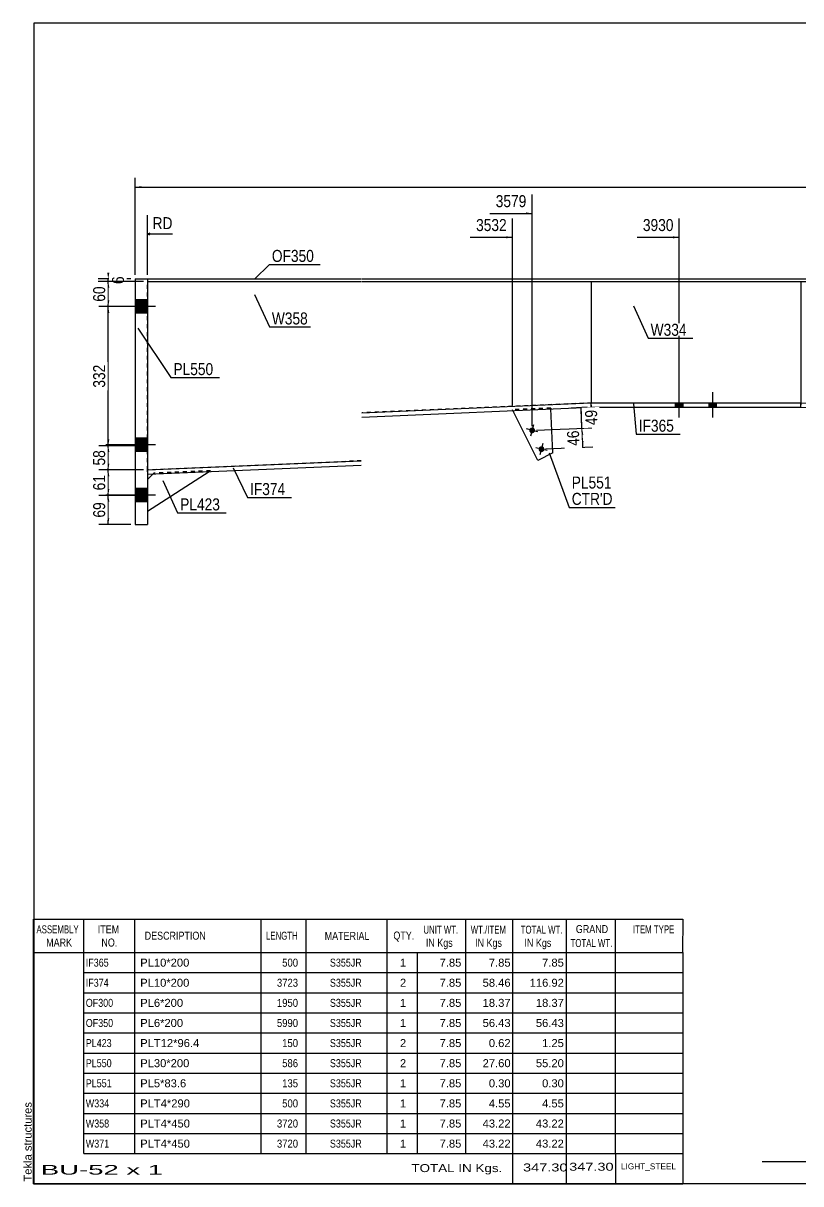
# Model space of a CAD drawing. Header units: millimetres. Extents: x -30 to 373, y -193 to 84.
# Drawn here: x -29.7 to 155.9, y -192.9 to 84.1 of the extents above; entities that cross this region are included whole.
import ezdxf

# ---------------------------------------------------------------- set-up
doc = ezdxf.new("R2010")
doc.units = ezdxf.units.MM
doc.linetypes.add('DXK_LINE_DOT1', pattern=[1.8814, 0.9407, -0.9407])
doc.styles.add('Arial', font='ARIAL.TTF', dxfattribs={"height": 0.2})
doc.styles.add('Arial Narrow', font='ARIALN.TTF', dxfattribs={"height": 0.2})

# ---------------------------------------------------------------- blocks, each defined once
blk = doc.blocks.new('Unknown-629104295-1211')
at = {"color": 5, "linetype": 'Continuous'}
for p, q in [((372.82, 84.15), (-27.18, 84.15)), ((-27.18, 84.15), (-27.18, -192.85)), ((372.82, -192.85), (372.82, 84.15)), ((-27.18, -192.85), (372.82, -192.85))]:
    blk.add_line(p, q, dxfattribs=at)
at = {"color": 174, "linetype": 'Continuous', "style": 'Arial'}
blk.add_text('Tekla structures', height=1.9102, rotation=90, dxfattribs=at).set_placement((-27.68, -192.35))
blk = doc.blocks.new('Part-629104295-1279 - 1232')
at = {"color": 2, "linetype": 'Continuous'}
for p, q in [((105.9, 22.5), (105.9, -6.5)), ((155.9, 22.5), (155.9, -6.5))]:
    blk.add_line(p, q, dxfattribs=at)
at = {"color": 7, "linetype": 'DXK_LINE_DOT1'}
for p, q in [((105.9, 22.5), (155.9, 22.5)), ((105.9, -6.5), (155.9, -6.5))]:
    blk.add_line(p, q, dxfattribs=at)
blk = doc.blocks.new('Bolt-629104295-1443 - 1232')
at = {"linetype": 'Continuous'}
for points in [[(127.8, -6.5), (126, -6.5), (126, -7.5), (127.8, -7.5)], [(127.8, -6.5), (126, -6.5), (126, -7.5), (127.8, -7.5)], [(135.8, -6.5), (134, -6.5), (134, -7.5), (135.8, -7.5)], [(135.8, -6.5), (134, -6.5), (134, -7.5), (135.8, -7.5)]]:
    blk.add_hatch(color=3, dxfattribs=at).paths.add_polyline_path(points)
at = {"color": 3, "linetype": 'Continuous'}
for p, q in [((126.9, -9.96), (126.9, -3.96)), ((126.9, -9.96), (126.9, -3.96)), ((134.9, -9.96), (134.9, -3.96)), ((134.9, -9.96), (134.9, -3.96)), ((126, -7.5), (126, -6.5)), ((126, -7.5), (126, -6.5)), ((127.8, -7.5), (127.8, -6.5)), ((127.8, -7.5), (127.8, -6.5)), ((134, -7.5), (134, -6.5)), ((134, -7.5), (134, -6.5)), ((135.8, -7.5), (135.8, -6.5)), ((135.8, -7.5), (135.8, -6.5))]:
    blk.add_line(p, q, dxfattribs=at)
blk = doc.blocks.new('Part-629104295-1442 - 1232')
at = {"color": 7, "linetype": 'DXK_LINE_DOT1'}
for p, q in [((0, -22.5), (0, 22.5)), ((0, 22.5), (50.99, 22.5)), ((51.09, 22.5), (105.9, 22.5)), ((105.9, -6.5), (51.09, -8.86)), ((50.99, -20.31), (0, -22.5))]:
    blk.add_line(p, q, dxfattribs=at)
at = {"color": 2, "linetype": 'Continuous'}
blk.add_line((105.9, 22.5), (105.9, -6.5), dxfattribs=at)
blk = doc.blocks.new('Part-629104295-1257 - 1232')
at = {"color": 2, "linetype": 'Continuous'}
for p, q in [((0, 23.1), (0, 22.5)), ((0, 23.1), (50.99, 23.1)), ((0, 22.5), (50.99, 22.5)), ((51.09, 23.1), (191.9, 23.1)), ((51.09, 22.5), (191.9, 22.5)), ((192, 23.1), (228, 23.1)), ((192, 22.5), (228, 22.5)), ((228, 23.1), (228, 22.5))]:
    blk.add_line(p, q, dxfattribs=at)
blk = doc.blocks.new('Part-629104295-1451 - 1232')
at = {"color": 7, "linetype": 'DXK_LINE_DOT1'}
for p, q in [((96.22, -7.72), (87.09, -8.11)), ((87.18, -8.31), (87.09, -8.11)), ((96.22, -7.72), (96.23, -7.92))]:
    blk.add_line(p, q, dxfattribs=at)
at = {"color": 2, "linetype": 'Continuous'}
for p, q in [((93.1, -20.21), (87.18, -8.31)), ((96.68, -18.43), (96.23, -7.92)), ((96.68, -18.43), (93.1, -20.21))]:
    blk.add_line(p, q, dxfattribs=at)
blk = doc.blocks.new('Part-629104295-1345 - 1232')
at = {"color": 2, "linetype": 'Continuous'}
for p, q in [((51.09, -8.86), (105.9, -6.5)), ((51.09, -9.86), (105.94, -7.5)), ((105.94, -7.5), (105.9, -6.5)), ((0, -22.5), (50.99, -20.31)), ((0.04, -23.5), (50.99, -21.31)), ((0.04, -23.5), (0, -22.5))]:
    blk.add_line(p, q, dxfattribs=at)
blk = doc.blocks.new('Part-629104295-1367 - 1232')
at = {"color": 2, "linetype": 'Continuous'}
for p, q in [((105.9, -7.5), (105.9, -6.5)), ((105.9, -6.5), (155.9, -6.5)), ((105.9, -7.5), (155.9, -7.5)), ((155.9, -7.5), (155.9, -6.5))]:
    blk.add_line(p, q, dxfattribs=at)
blk = doc.blocks.new('Part-629104295-1372 - 1232')
at = {"color": 2, "linetype": 'Continuous'}
for p, q in [((155.9, -6.5), (155.85, -7.5)), ((155.85, -7.5), (191.9, -9.05)), ((155.9, -6.5), (191.9, -8.05)), ((192, -12.56), (264, -15.66)), ((192, -13.57), (264, -16.66)), ((264.1, -18.88), (348.19, -22.5)), ((264.1, -19.88), (348.15, -23.5)), ((348.19, -22.5), (348.15, -23.5))]:
    blk.add_line(p, q, dxfattribs=at)
blk = doc.blocks.new('Part-629104295-1421 - 1232')
at = {"color": 2, "linetype": 'Continuous'}
for p, q in [((-3, 23.1), (0, 23.1)), ((-3, 23.1), (-3, -35.5)), ((0, 23.1), (0, -35.5)), ((-3, -35.5), (0, -35.5))]:
    blk.add_line(p, q, dxfattribs=at)
blk = doc.blocks.new('Part-629104295-1426 - 1232')
at = {"color": 2, "linetype": 'Continuous'}
for p, q in [((0, -32.3), (14.65, -22.87)), ((0, -24.8), (1.3, -23.45))]:
    blk.add_line(p, q, dxfattribs=at)
at = {"color": 7, "linetype": 'DXK_LINE_DOT1'}
for p, q in [((0, -24.8), (0, -32.3)), ((1.3, -23.45), (1.5, -23.24)), ((14.99, -22.66), (1.5, -23.24)), ((14.65, -22.87), (14.99, -22.66))]:
    blk.add_line(p, q, dxfattribs=at)
blk = doc.blocks.new('Bolt-629104295-1445 - 1232')
at = {"linetype": 'Continuous'}
for points in [[(-3, 18.1), (-3, 14.9), (0, 14.9), (0, 18.1)], [(-3, 18.1), (-3, 14.9), (0, 14.9), (0, 18.1)], [(-3, -14.9), (-3, -18.1), (0, -18.1), (0, -14.9)], [(-3, -14.9), (-3, -18.1), (0, -18.1), (0, -14.9)], [(-3, -26.9), (-3, -30.1), (0, -30.1), (0, -26.9)], [(-3, -26.9), (-3, -30.1), (0, -30.1), (0, -26.9)]]:
    blk.add_hatch(color=3, dxfattribs=at).paths.add_polyline_path(points)
at = {"color": 3, "linetype": 'Continuous'}
for p, q in [((0, 18.1), (-3, 18.1)), ((0, 18.1), (-3, 18.1)), ((1.9, 16.5), (-10, 16.5)), ((1.9, 16.5), (-10, 16.5)), ((0, 14.9), (-3, 14.9)), ((0, 14.9), (-3, 14.9)), ((1.9, -16.5), (-10, -16.5)), ((1.9, -16.5), (-10, -16.5)), ((0, -14.9), (-3, -14.9)), ((0, -14.9), (-3, -14.9)), ((0, -18.1), (-3, -18.1)), ((0, -18.1), (-3, -18.1)), ((0, -26.9), (-3, -26.9)), ((0, -26.9), (-3, -26.9)), ((1.9, -28.5), (-10, -28.5)), ((1.9, -28.5), (-10, -28.5)), ((0, -30.1), (-3, -30.1)), ((0, -30.1), (-3, -30.1))]:
    blk.add_line(p, q, dxfattribs=at)
blk = doc.blocks.new('Bolt-629104295-1452 - 1232')
at = {"linetype": 'Continuous'}
blk.add_hatch(color=3, dxfattribs=at).paths.add_polyline_path([(94.68, -17.7, -1), (93.32, -17.35, -1)])
at = {"color": 3, "linetype": 'Continuous'}
for p, q in [((94.35, -16.17), (93.65, -18.88)), ((95.36, -17.88), (92.65, -17.17))]:
    blk.add_line(p, q, dxfattribs=at)
blk = doc.blocks.new('Bolt-629104295-1453 - 1232')
at = {"linetype": 'Continuous'}
blk.add_hatch(color=3, dxfattribs=at).paths.add_polyline_path([(92.45, -13.23, -1), (91.1, -12.87, -1)])
at = {"color": 3, "linetype": 'Continuous'}
for p, q in [((93.13, -13.4), (90.42, -12.7)), ((92.13, -11.69), (91.42, -14.4))]:
    blk.add_line(p, q, dxfattribs=at)
blk = doc.blocks.new('StraightDimension-629104295-1489 - 1232')
at = {"linetype": 'Continuous'}
for points in [[(-1.5, 44.77), (-3, 45.02), (-1.5, 45.27)], [(346.69, 45.27), (348.19, 45.02), (346.69, 44.77)]]:
    blk.add_hatch(color=7, dxfattribs=at).paths.add_polyline_path(points)
at = {"color": 7, "linetype": 'Continuous'}
for p, q in [((-3, 24.1), (-3, 47.27)), ((348.19, 24.1), (348.19, 47.27)), ((-3, 45.02), (348.19, 45.02))]:
    blk.add_line(p, q, dxfattribs=at)
at = {"color": 0}
blk.add_wipeout([(176.85, 45.17), (176.85, 49.37), (168.34, 49.37), (168.34, 45.17)], dxfattribs=at)
at = {"color": 3, "style": 'Arial Narrow'}
blk.add_text('7970', height=2.863, dxfattribs=at).set_placement((168.94, 45.77))
blk = doc.blocks.new('StraightDimension-629104295-4387 - 1232')
at = {"linetype": 'Continuous'}
for points in [[(103.48, -14.05), (103.67, -12.54), (103.98, -14.03)], [(104.05, -15.59), (103.86, -17.1), (103.55, -15.62)]]:
    blk.add_hatch(color=7, dxfattribs=at).paths.add_polyline_path(points)
at = {"color": 7, "linetype": 'Continuous'}
for p, q in [((92.78, -13.01), (106.06, -12.44)), ((103.86, -17.1), (103.67, -12.54)), ((95, -17.48), (106.26, -17))]:
    blk.add_line(p, q, dxfattribs=at)
at = {"color": 0}
blk.add_wipeout([(103.51, -12.4), (99.31, -12.58), (99.52, -17.43), (103.72, -17.25)], dxfattribs=at)
at = {"color": 3, "style": 'Arial Narrow'}
blk.add_text('46', height=2.863, rotation=92.4639, dxfattribs=at).set_placement((103.09, -16.68))
blk = doc.blocks.new('StraightDimension-629104295-4471 - 1232')
at = {"linetype": 'Continuous'}
blk.add_hatch(color=7, dxfattribs=at).paths.add_polyline_path([(90.28, 38.99), (91.78, 38.74), (90.28, 38.49)])
at = {"color": 7, "linetype": 'Continuous'}
for p, q in [((91.78, -12.05), (91.78, 43.24)), ((81.71, 38.74), (91.78, 38.74))]:
    blk.add_line(p, q, dxfattribs=at)
at = {"color": 0}
blk.add_wipeout([(91, 39.64), (91, 43.84), (82.49, 43.84), (82.49, 39.64)], dxfattribs=at)
at = {"color": 3, "style": 'Arial Narrow'}
blk.add_text('3579', height=2.863, dxfattribs=at).set_placement((83.09, 40.24))
blk = doc.blocks.new('StraightDimension-629104295-4386 - 1232')
at = {"linetype": 'Continuous'}
for points in [[(103.27, -9.12), (103.45, -7.61), (103.77, -9.09)], [(103.85, -11.03), (103.67, -12.54), (103.35, -11.05)]]:
    blk.add_hatch(color=7, dxfattribs=at).paths.add_polyline_path(points)
at = {"color": 7, "linetype": 'Continuous'}
for p, q in [((104.94, -7.54), (101.06, -7.71)), ((103.67, -12.54), (103.45, -7.61)), ((92.78, -13.01), (105.91, -12.44))]:
    blk.add_line(p, q, dxfattribs=at)
at = {"color": 0}
blk.add_wipeout([(107.8, -7.46), (103.61, -7.64), (103.82, -12.49), (108.01, -12.31)], dxfattribs=at)
at = {"color": 3, "style": 'Arial Narrow'}
blk.add_text('49', height=2.863, rotation=92.4639, dxfattribs=at).set_placement((107.39, -11.74))
blk = doc.blocks.new('StraightDimension-629104295-4472 - 1232')
at = {"linetype": 'Continuous'}
blk.add_hatch(color=7, dxfattribs=at).paths.add_polyline_path([(85.59, 33.29), (87.09, 33.04), (85.59, 32.79)])
at = {"color": 7, "linetype": 'Continuous'}
for p, q in [((87.09, -7.11), (87.09, 37.54)), ((77.02, 33.04), (87.09, 33.04))]:
    blk.add_line(p, q, dxfattribs=at)
at = {"color": 0, "linetype": 'Continuous'}
blk.add_wipeout([(6.53, 34.39), (6.53, 38.59), (0.59, 38.59), (0.59, 34.39)], dxfattribs=at)
at = {"color": 7, "linetype": 'Continuous'}
for p, q in [((0, 24.1), (0, 38.29)), ((0.5, 34.04), (0, 33.79)), ((0.5, 33.54), (0, 33.79)), ((5.93, 33.79), (0, 33.79))]:
    blk.add_line(p, q, dxfattribs=at)
at = {"color": 3, "linetype": 'Continuous', "style": 'Arial Narrow'}
blk.add_text('RD', height=2.863, dxfattribs=at).set_placement((1.19, 34.99))
at = {"color": 0}
blk.add_wipeout([(86.31, 33.94), (86.31, 38.14), (77.8, 38.14), (77.8, 33.94)], dxfattribs=at)
at = {"color": 3, "style": 'Arial Narrow'}
blk.add_text('3532', height=2.863, dxfattribs=at).set_placement((78.4, 34.54))
blk = doc.blocks.new('StraightDimension-629104295-1510 - 1232')
at = {"linetype": 'Continuous'}
for points in [[(-9.64, -24), (-9.39, -22.5), (-9.14, -24)], [(-9.14, -27.06), (-9.39, -28.56), (-9.64, -27.06)]]:
    blk.add_hatch(color=7, dxfattribs=at).paths.add_polyline_path(points)
at = {"color": 7, "linetype": 'Continuous'}
for p, q in [((-1, -22.5), (-11.64, -22.5)), ((-9.39, -28.56), (-9.39, -22.5)), ((-1, -28.56), (-11.64, -28.56))]:
    blk.add_line(p, q, dxfattribs=at)
at = {"color": 0}
blk.add_wipeout([(-9.54, -23.1), (-13.74, -23.1), (-13.74, -27.96), (-9.54, -27.96)], dxfattribs=at)
at = {"color": 3, "style": 'Arial Narrow'}
blk.add_text('61', height=2.863, rotation=90.0002, dxfattribs=at).set_placement((-10.14, -27.36))
blk = doc.blocks.new('StraightDimension-629104295-1517 - 1232')
at = {"linetype": 'Continuous'}
for points in [[(-9.64, -30.06), (-9.39, -28.56), (-9.14, -30.06)], [(-9.14, -34), (-9.39, -35.5), (-9.64, -34)]]:
    blk.add_hatch(color=7, dxfattribs=at).paths.add_polyline_path(points)
at = {"color": 7, "linetype": 'Continuous'}
for p, q in [((-1, -28.56), (-11.64, -28.56)), ((-9.39, -35.5), (-9.39, -28.56)), ((-4, -35.5), (-11.64, -35.5))]:
    blk.add_line(p, q, dxfattribs=at)
at = {"color": 0}
blk.add_wipeout([(-9.54, -29.6), (-13.74, -29.6), (-13.74, -34.46), (-9.54, -34.46)], dxfattribs=at)
at = {"color": 3, "style": 'Arial Narrow'}
blk.add_text('69', height=2.863, rotation=90.0002, dxfattribs=at).set_placement((-10.14, -33.86))
blk = doc.blocks.new('StraightDimension-629104295-1501 - 1232')
at = {"linetype": 'Continuous'}
for points in [[(-9.64, -18.21), (-9.39, -16.71), (-9.14, -18.21)], [(-9.14, -21), (-9.39, -22.5), (-9.64, -21)]]:
    blk.add_hatch(color=7, dxfattribs=at).paths.add_polyline_path(points)
at = {"color": 7, "linetype": 'Continuous'}
for p, q in [((-1, -16.71), (-11.64, -16.71)), ((-9.39, -22.5), (-9.39, -16.71)), ((-1, -22.5), (-11.64, -22.5))]:
    blk.add_line(p, q, dxfattribs=at)
at = {"color": 0}
blk.add_wipeout([(-9.54, -17.18), (-13.74, -17.18), (-13.74, -22.03), (-9.54, -22.03)], dxfattribs=at)
at = {"color": 3, "style": 'Arial Narrow'}
blk.add_text('58', height=2.863, rotation=90.0002, dxfattribs=at).set_placement((-10.14, -21.43))
blk = doc.blocks.new('StraightDimension-629104295-1525 - 1232')
at = {"linetype": 'Continuous'}
for points in [[(-9.64, 15), (-9.39, 16.5), (-9.14, 15)], [(-9.14, -15.21), (-9.39, -16.71), (-9.64, -15.21)]]:
    blk.add_hatch(color=7, dxfattribs=at).paths.add_polyline_path(points)
at = {"color": 7, "linetype": 'Continuous'}
for p, q in [((-1, 16.5), (-11.64, 16.5)), ((-9.39, -16.71), (-9.39, 16.5)), ((-1, -16.71), (-11.64, -16.71))]:
    blk.add_line(p, q, dxfattribs=at)
at = {"color": 0}
blk.add_wipeout([(-9.54, 3.24), (-13.74, 3.24), (-13.74, -3.45), (-9.54, -3.45)], dxfattribs=at)
at = {"color": 3, "style": 'Arial Narrow'}
blk.add_text('332', height=2.863, rotation=90.0002, dxfattribs=at).set_placement((-10.14, -2.85))
blk = doc.blocks.new('StraightDimension-629104295-1542 - 1232')
at = {"linetype": 'Continuous'}
for points in [[(-9.14, 24.6), (-9.39, 23.1), (-9.64, 24.6)], [(-9.64, 21), (-9.39, 22.5), (-9.14, 21)]]:
    blk.add_hatch(color=7, dxfattribs=at).paths.add_polyline_path(points)
at = {"color": 7, "linetype": 'Continuous'}
for p, q in [((-4, 23.1), (-11.79, 23.1)), ((-1, 22.5), (-11.79, 22.5)), ((-9.39, 22.5), (-9.39, 23.1))]:
    blk.add_line(p, q, dxfattribs=at)
at = {"color": 0}
blk.add_wipeout([(-5.04, 24.31), (-9.24, 24.31), (-9.24, 21.29), (-5.04, 21.29)], dxfattribs=at)
at = {"color": 3, "style": 'Arial Narrow'}
blk.add_text('6', height=2.86, rotation=90.0002, dxfattribs=at).set_placement((-5.64, 21.89))
blk = doc.blocks.new('StraightDimension-629104295-4470 - 1232')
at = {"linetype": 'Continuous'}
blk.add_hatch(color=7, dxfattribs=at).paths.add_polyline_path([(125.4, 33.29), (126.9, 33.04), (125.4, 32.79)])
at = {"color": 7, "linetype": 'Continuous'}
for p, q in [((126.9, -4.23), (126.9, 37.54)), ((116.83, 33.04), (126.9, 33.04))]:
    blk.add_line(p, q, dxfattribs=at)
at = {"color": 0}
blk.add_wipeout([(126.12, 33.94), (126.12, 38.14), (117.61, 38.14), (117.61, 33.94)], dxfattribs=at)
at = {"color": 3, "style": 'Arial Narrow'}
blk.add_text('3930', height=2.863, dxfattribs=at).set_placement((118.21, 34.54))
blk = doc.blocks.new('StraightDimension-629104295-1551 - 1232')
at = {"linetype": 'Continuous'}
for points in [[(-9.64, 21), (-9.39, 22.5), (-9.14, 21)], [(-9.14, 18), (-9.39, 16.5), (-9.64, 18)]]:
    blk.add_hatch(color=7, dxfattribs=at).paths.add_polyline_path(points)
at = {"color": 7, "linetype": 'Continuous'}
for p, q in [((-1, 22.5), (-11.64, 22.5)), ((-9.39, 16.5), (-9.39, 22.5)), ((-1, 16.5), (-11.64, 16.5))]:
    blk.add_line(p, q, dxfattribs=at)
at = {"color": 0}
blk.add_wipeout([(-9.54, 21.93), (-13.74, 21.93), (-13.74, 17.07), (-9.54, 17.07)], dxfattribs=at)
at = {"color": 3, "style": 'Arial Narrow'}
blk.add_text('60', height=2.863, rotation=90.0002, dxfattribs=at).set_placement((-10.14, 17.67))
blk = doc.blocks.new('CBS_BOM-629104295-4894')
at = {"color": 7, "linetype": 'Continuous'}
for p, q in [((-27.21, -137.68), (-27.21, -129.68)), ((-27.21, -129.68), (127.71, -129.68)), ((-15.21, -137.68), (-15.21, -129.68)), ((-3.02, -137.68), (-3.02, -129.68)), ((27.14, -137.68), (27.14, -129.68)), ((37.82, -137.68), (37.82, -129.68)), ((57.14, -137.68), (57.14, -129.68)), ((75.94, -137.68), (75.94, -129.68)), ((87.15, -137.68), (87.15, -129.68)), ((99.94, -137.68), (99.94, -129.68)), ((111.69, -137.68), (111.69, -129.68)), ((127.71, -129.69), (127.7, -137.67)), ((-27.21, -137.68), (127.71, -137.68)), ((-27.21, -142.48), (-27.21, -137.68)), ((-15.21, -142.48), (-15.21, -137.68)), ((-3.02, -142.48), (-3.02, -137.68)), ((27.14, -142.48), (27.14, -137.68)), ((37.82, -142.48), (37.82, -137.68)), ((57.14, -142.48), (57.14, -137.68)), ((64.4, -142.48), (64.4, -137.68)), ((75.94, -142.48), (75.94, -137.68)), ((87.15, -142.48), (87.15, -137.68)), ((99.94, -142.48), (99.94, -137.68)), ((111.7, -142.48), (111.7, -137.68)), ((127.71, -137.69), (127.71, -142.48)), ((-27.21, -147.28), (-27.21, -142.48)), ((-15.21, -142.48), (127.71, -142.48)), ((-15.21, -147.28), (-15.21, -142.48)), ((-3.02, -147.28), (-3.02, -142.48)), ((27.14, -147.28), (27.14, -142.48)), ((37.82, -147.28), (37.82, -142.48)), ((57.14, -147.28), (57.14, -142.48)), ((64.4, -147.28), (64.4, -142.48)), ((75.94, -147.28), (75.94, -142.48)), ((87.15, -147.28), (87.15, -142.48)), ((99.94, -147.28), (99.94, -142.48)), ((111.7, -147.28), (111.7, -142.48)), ((127.71, -142.49), (127.71, -147.28)), ((-27.21, -152.08), (-27.21, -147.28)), ((-15.21, -147.28), (127.71, -147.28)), ((-15.21, -152.08), (-15.21, -147.28)), ((-3.02, -152.08), (-3.02, -147.28)), ((27.14, -152.08), (27.14, -147.28)), ((37.82, -152.08), (37.82, -147.28)), ((57.14, -152.08), (57.14, -147.28)), ((64.4, -152.08), (64.4, -147.28)), ((75.94, -152.08), (75.94, -147.28)), ((87.15, -152.08), (87.15, -147.28)), ((99.94, -152.08), (99.94, -147.28)), ((111.7, -152.08), (111.7, -147.28)), ((127.71, -147.29), (127.71, -152.08)), ((-27.21, -156.88), (-27.21, -152.08)), ((-15.21, -152.08), (127.71, -152.08)), ((-15.21, -156.88), (-15.21, -152.08)), ((-3.02, -156.88), (-3.02, -152.08)), ((27.14, -156.88), (27.14, -152.08)), ((37.82, -156.88), (37.82, -152.08)), ((57.14, -156.88), (57.14, -152.08)), ((64.4, -156.88), (64.4, -152.08)), ((75.94, -156.88), (75.94, -152.08)), ((87.15, -156.88), (87.15, -152.08)), ((99.94, -156.88), (99.94, -152.08)), ((111.7, -156.88), (111.7, -152.08)), ((127.71, -152.09), (127.71, -156.88)), ((-27.21, -161.68), (-27.21, -156.88)), ((-15.21, -156.88), (127.71, -156.88)), ((-15.21, -161.68), (-15.21, -156.88)), ((-3.02, -161.68), (-3.02, -156.88)), ((27.14, -161.68), (27.14, -156.88)), ((37.82, -161.68), (37.82, -156.88)), ((57.14, -161.68), (57.14, -156.88)), ((64.4, -161.68), (64.4, -156.88)), ((75.94, -161.68), (75.94, -156.88)), ((87.15, -161.68), (87.15, -156.88)), ((99.94, -161.68), (99.94, -156.88)), ((111.7, -161.68), (111.7, -156.88)), ((127.71, -156.89), (127.71, -161.68)), ((-27.21, -166.48), (-27.21, -161.68)), ((-15.21, -161.68), (127.71, -161.68)), ((-15.21, -166.48), (-15.21, -161.68)), ((-3.02, -166.48), (-3.02, -161.68)), ((27.14, -166.48), (27.14, -161.68)), ((37.82, -166.48), (37.82, -161.68)), ((57.14, -166.48), (57.14, -161.68)), ((64.4, -166.48), (64.4, -161.68)), ((75.94, -166.48), (75.94, -161.68)), ((87.15, -166.48), (87.15, -161.68)), ((99.94, -166.48), (99.94, -161.68)), ((111.7, -166.48), (111.7, -161.68)), ((127.71, -161.69), (127.71, -166.48)), ((-27.21, -171.28), (-27.21, -166.48)), ((-15.21, -166.48), (127.71, -166.48)), ((-15.21, -171.28), (-15.21, -166.48)), ((-3.02, -171.28), (-3.02, -166.48)), ((27.14, -171.28), (27.14, -166.48)), ((37.82, -171.28), (37.82, -166.48)), ((57.14, -171.28), (57.14, -166.48)), ((64.4, -171.28), (64.4, -166.48)), ((75.94, -171.28), (75.94, -166.48)), ((87.15, -171.28), (87.15, -166.48)), ((99.94, -171.28), (99.94, -166.48)), ((111.7, -171.28), (111.7, -166.48)), ((127.71, -166.49), (127.71, -171.28)), ((-27.21, -176.08), (-27.21, -171.28)), ((-15.21, -171.28), (127.71, -171.28)), ((-15.21, -176.08), (-15.21, -171.28)), ((-3.02, -176.08), (-3.02, -171.28)), ((27.14, -176.08), (27.14, -171.28)), ((37.82, -176.08), (37.82, -171.28)), ((57.14, -176.08), (57.14, -171.28)), ((64.4, -176.08), (64.4, -171.28)), ((75.94, -176.08), (75.94, -171.28)), ((87.15, -176.08), (87.15, -171.28)), ((99.94, -176.08), (99.94, -171.28)), ((111.7, -176.08), (111.7, -171.28)), ((127.71, -171.29), (127.71, -176.08)), ((-27.21, -180.88), (-27.21, -176.08)), ((-15.21, -176.08), (127.71, -176.08)), ((-15.21, -180.88), (-15.21, -176.08)), ((-3.02, -180.88), (-3.02, -176.08)), ((27.14, -180.88), (27.14, -176.08)), ((37.82, -180.88), (37.82, -176.08)), ((57.14, -180.88), (57.14, -176.08)), ((64.4, -180.88), (64.4, -176.08)), ((75.94, -180.88), (75.94, -176.08)), ((87.15, -180.88), (87.15, -176.08)), ((99.94, -180.88), (99.94, -176.08)), ((111.7, -180.88), (111.7, -176.08)), ((127.71, -176.09), (127.71, -180.88)), ((-27.21, -185.68), (-27.21, -180.88)), ((-15.21, -180.88), (127.71, -180.88)), ((-15.21, -185.68), (-15.21, -180.88)), ((-3.02, -185.68), (-3.02, -180.88)), ((27.14, -185.68), (27.14, -180.88)), ((37.82, -185.68), (37.82, -180.88)), ((57.14, -185.68), (57.14, -180.88)), ((64.4, -185.68), (64.4, -180.88)), ((75.94, -185.68), (75.94, -180.88)), ((87.15, -185.68), (87.15, -180.88)), ((99.94, -185.68), (99.94, -180.88)), ((111.7, -185.68), (111.7, -180.88)), ((127.71, -180.89), (127.71, -185.68)), ((-27.21, -192.88), (-27.21, -185.7)), ((-15.21, -185.68), (127.71, -185.68)), ((87.15, -192.88), (87.15, -185.7)), ((99.94, -192.88), (99.94, -185.7)), ((111.74, -192.88), (111.74, -185.7)), ((127.71, -185.68), (127.71, -192.88)), ((-27.21, -192.88), (127.71, -192.88))]:
    blk.add_line(p, q, dxfattribs=at)
at = {"color": 3, "linetype": 'Continuous', "style": 'Arial'}
for s, height, width, p in [('ASSEMBLY', 1.91, 0.7, (-26.53, -133.11)), ('ITEM', 1.91, 0.8, (-11.89, -133.11)), ('DESCRIPTION', 1.9102, 0.8, (-0.7, -134.62)), ('LENGTH', 1.91, 0.7, (28.25, -134.62)), ('MATERIAL', 1.91, 0.8, (42.27, -134.66)), ('QTY.', 1.91, 0.8, (58.66, -134.58)), ('UNIT WT.', 1.91, 0.7, (65.83, -133.18)), ('WT./ITEM', 1.91, 0.7, (77.12, -133.18)), ('TOTAL WT.', 1.91, 0.7, (89.05, -133.18)), ('GRAND', 1.91, 0.8, (102.21, -133.03)), ('ITEM TYPE', 1.91, 0.7, (115.85, -133.1)), ('MARK', 1.91, 0.8, (-24.21, -136.25)), ('NO.', 1.91, 0.8, (-11.03, -136.25)), ('IN Kgs', 1.91, 0.8, (66.41, -136.32)), ('IN Kgs', 1.91, 0.8, (78.16, -136.32)), ('IN Kgs', 1.91, 0.8, (89.95, -136.32)), ('TOTAL WT.', 1.91, 0.7, (100.95, -136.37))]:
    blk.add_text(s, height=height, dxfattribs=dict(at, width=width)).set_placement(p)
at = {"color": 7, "linetype": 'Continuous', "style": 'Arial'}
for s, width, p in [('IF365', 0.8, (-14.76, -141.05)), ('500', 0.85, (32.12, -141.05)), ('S355JR', 0.8, (43.51, -141.05)), ('IF374', 0.8, (-14.76, -145.85)), ('3723', 0.85, (30.86, -145.85)), ('S355JR', 0.8, (43.51, -145.85)), ('OF300', 0.8, (-14.76, -150.65)), ('1950', 0.85, (30.86, -150.65)), ('S355JR', 0.8, (43.51, -150.65)), ('OF350', 0.8, (-14.76, -155.45)), ('5990', 0.85, (30.86, -155.45)), ('S355JR', 0.8, (43.51, -155.45)), ('PL423', 0.8, (-14.76, -160.25)), ('150', 0.85, (32.12, -160.25)), ('S355JR', 0.8, (43.51, -160.25)), ('PL550', 0.8, (-14.76, -165.05)), ('586', 0.85, (32.12, -165.05)), ('S355JR', 0.8, (43.51, -165.05)), ('PL551', 0.8, (-14.76, -169.85)), ('135', 0.85, (32.12, -169.85)), ('S355JR', 0.8, (43.51, -169.85)), ('W334', 0.8, (-14.76, -174.65)), ('500', 0.85, (32.12, -174.65)), ('S355JR', 0.8, (43.51, -174.65)), ('W358', 0.8, (-14.76, -179.45)), ('3720', 0.85, (30.86, -179.45)), ('S355JR', 0.8, (43.51, -179.45)), ('W371', 0.8, (-14.76, -184.25)), ('3720', 0.85, (30.86, -184.25)), ('S355JR', 0.8, (43.51, -184.25))]:
    blk.add_text(s, height=1.91, dxfattribs=dict(at, width=width)).set_placement(p)
for s, p in [('PL10*200', (-1.77, -141.05)), ('1', (60.23, -141.05)), ('7.85', (69.69, -141.05)), ('7.85', (81.44, -141.05)), ('7.85', (94.15, -141.05)), ('PL10*200', (-1.77, -145.85)), ('2', (60.23, -145.85)), ('7.85', (69.69, -145.85)), ('58.46', (79.96, -145.85)), ('116.92', (91.19, -145.85)), ('PL6*200', (-1.77, -150.65)), ('1', (60.23, -150.65)), ('7.85', (69.69, -150.65)), ('18.37', (79.96, -150.65)), ('18.37', (92.67, -150.65)), ('PL6*200', (-1.77, -155.45)), ('1', (60.23, -155.45)), ('7.85', (69.69, -155.45)), ('56.43', (79.96, -155.45)), ('56.43', (92.67, -155.45)), ('PLT12*96.4', (-1.77, -160.25)), ('2', (60.23, -160.25)), ('7.85', (69.69, -160.25)), ('0.62', (81.44, -160.25)), ('1.25', (94.15, -160.25)), ('PL30*200', (-1.77, -165.05)), ('2', (60.23, -165.05)), ('7.85', (69.69, -165.05)), ('27.60', (79.96, -165.05)), ('55.20', (92.67, -165.05)), ('PL5*83.6', (-1.77, -169.85)), ('1', (60.23, -169.85)), ('7.85', (69.69, -169.85)), ('0.30', (81.44, -169.85)), ('0.30', (94.15, -169.85)), ('PLT4*290', (-1.77, -174.65)), ('1', (60.23, -174.65)), ('7.85', (69.69, -174.65)), ('4.55', (81.44, -174.65)), ('4.55', (94.15, -174.65)), ('PLT4*450', (-1.77, -179.45)), ('1', (60.23, -179.45)), ('7.85', (69.69, -179.45)), ('43.22', (79.96, -179.45)), ('43.22', (92.67, -179.45)), ('PLT4*450', (-1.77, -184.25)), ('1', (60.23, -184.25)), ('7.85', (69.69, -184.25)), ('43.22', (79.96, -184.25)), ('43.22', (92.67, -184.25))]:
    blk.add_text(s, height=1.91, dxfattribs=at).set_placement(p)
at = {"color": 6, "linetype": 'Continuous', "style": 'Arial'}
for s, height, width, p in [('BU-52 x 1', 2.292, 2.05, (-25.49, -190.69)), ('TOTAL IN Kgs.', 1.9102, 1.2, (62.95, -190.09)), ('347.30', 1.91, 1.3, (89.61, -189.94)), ('347.30', 1.91, 1.3, (100.61, -189.77))]:
    blk.add_text(s, height=height, dxfattribs=dict(at, width=width)).set_placement(p)
blk.add_text('LIGHT_STEEL', height=1.4135, dxfattribs=at).set_placement((112.96, -189.43))
blk = doc.blocks.new('CBS_CALLOFF-629104295-4895')
at = {"color": 7, "linetype": 'Continuous'}
blk.add_line((146.7, -187.58), (262.93, -187.6), dxfattribs=at)
at = {"color": 3, "linetype": 'Continuous', "style": 'Arial Narrow'}
blk.add_text('QTY= 1 Nos.      MEZZ BEAM     MKD : BU-52', height=3.3405, dxfattribs=at).set_placement((165.73, -186.69))
blk = doc.blocks.new('Mark-629104295-1252 - 1232')
at = {"color": 0}
blk.add_wipeout([(39.7, 27.17), (39.7, 30.17), (29.65, 30.17), (29.65, 27.17)], dxfattribs=at)
blk.add_wipeout([(39.7, 27.17), (39.7, 30.17), (29.65, 30.17), (29.65, 27.17)], dxfattribs=at)
at = {"color": 7, "linetype": 'Continuous'}
for p, q in [((25.52, 23.03), (29.05, 26.57)), ((29.05, 26.57), (41.2, 26.57))]:
    blk.add_line(p, q, dxfattribs=at)
at = {"color": 3, "style": 'Arial Narrow'}
blk.add_text('OF350', height=2.863, dxfattribs=at).set_placement((29.65, 27.17))
blk = doc.blocks.new('Mark-629104295-1275 - 1232')
at = {"color": 0}
blk.add_wipeout([(128.65, 9.54), (128.65, 12.54), (120.06, 12.54), (120.06, 9.54)], dxfattribs=at)
blk.add_wipeout([(128.65, 9.54), (128.65, 12.54), (120.06, 12.54), (120.06, 9.54)], dxfattribs=at)
at = {"color": 7, "linetype": 'Continuous'}
for p, q in [((115.93, 16.67), (119.46, 8.94)), ((119.46, 8.94), (130.15, 8.94))]:
    blk.add_line(p, q, dxfattribs=at)
at = {"color": 3, "style": 'Arial Narrow'}
blk.add_text('W334', height=2.863, dxfattribs=at).set_placement((120.06, 9.54))
blk = doc.blocks.new('Mark-629104295-1447 - 1232')
at = {"color": 0}
blk.add_wipeout([(110.73, -26.92), (110.73, -23.92), (101.23, -23.92), (101.23, -26.92)], dxfattribs=at)
blk.add_wipeout([(110.73, -26.92), (110.73, -23.92), (101.23, -23.92), (101.23, -26.92)], dxfattribs=at)
blk.add_wipeout([(110.98, -30.82), (110.98, -27.82), (101.23, -27.82), (101.23, -30.82)], dxfattribs=at)
blk.add_wipeout([(110.98, -30.82), (110.98, -27.82), (101.23, -27.82), (101.23, -30.82)], dxfattribs=at)
at = {"color": 7, "linetype": 'Continuous'}
for p, q in [((95.86, -18.41), (100.63, -31.42)), ((100.63, -31.42), (111.58, -31.42))]:
    blk.add_line(p, q, dxfattribs=at)
at = {"color": 3, "style": 'Arial Narrow'}
blk.add_text('PL551', height=2.863, dxfattribs=at).set_placement((101.23, -26.92))
at = {"color": 1, "style": 'Arial Narrow'}
blk.add_text("CTR'D", height=2.863, dxfattribs=at).set_placement((101.23, -30.82))
blk = doc.blocks.new('Mark-629104295-1341 - 1232')
at = {"color": 0}
blk.add_wipeout([(32.84, -28.48), (32.84, -25.48), (24.44, -25.48), (24.44, -28.48)], dxfattribs=at)
blk.add_wipeout([(32.84, -28.48), (32.84, -25.48), (24.44, -25.48), (24.44, -28.48)], dxfattribs=at)
at = {"color": 7, "linetype": 'Continuous'}
for p, q in [((20.42, -21.97), (23.84, -29.08)), ((23.84, -29.08), (34.34, -29.08))]:
    blk.add_line(p, q, dxfattribs=at)
at = {"color": 3, "style": 'Arial Narrow'}
blk.add_text('IF374', height=2.863, dxfattribs=at).set_placement((24.44, -28.48))
blk = doc.blocks.new('Mark-629104295-1363 - 1232')
at = {"color": 0}
blk.add_wipeout([(125.62, -13.36), (125.62, -10.36), (117.21, -10.36), (117.21, -13.36)], dxfattribs=at)
blk.add_wipeout([(125.62, -13.36), (125.62, -10.36), (117.21, -10.36), (117.21, -13.36)], dxfattribs=at)
at = {"color": 7, "linetype": 'Continuous'}
for p, q in [((115.93, -6.68), (116.61, -13.96)), ((116.61, -13.96), (127.12, -13.96))]:
    blk.add_line(p, q, dxfattribs=at)
at = {"color": 3, "style": 'Arial Narrow'}
blk.add_text('IF365', height=2.863, dxfattribs=at).set_placement((117.21, -13.36))
blk = doc.blocks.new('Mark-629104295-1417 - 1232')
at = {"color": 0}
blk.add_wipeout([(15.67, 0.15), (15.67, 3.15), (6.16, 3.15), (6.16, 0.15)], dxfattribs=at)
blk.add_wipeout([(15.67, 0.15), (15.67, 3.15), (6.16, 3.15), (6.16, 0.15)], dxfattribs=at)
at = {"color": 7, "linetype": 'Continuous'}
for p, q in [((-2.37, 11.35), (5.56, -0.45)), ((5.56, -0.45), (17.17, -0.45))]:
    blk.add_line(p, q, dxfattribs=at)
at = {"color": 3, "style": 'Arial Narrow'}
blk.add_text('PL550', height=2.863, dxfattribs=at).set_placement((6.16, 0.15))
blk = doc.blocks.new('Mark-629104295-1422 - 1232')
at = {"color": 0}
blk.add_wipeout([(17.27, -32.14), (17.27, -29.14), (7.77, -29.14), (7.77, -32.14)], dxfattribs=at)
blk.add_wipeout([(17.27, -32.14), (17.27, -29.14), (7.77, -29.14), (7.77, -32.14)], dxfattribs=at)
at = {"color": 7, "linetype": 'Continuous'}
for p, q in [((3.63, -25), (7.17, -32.74)), ((7.17, -32.74), (18.77, -32.74))]:
    blk.add_line(p, q, dxfattribs=at)
at = {"color": 3, "style": 'Arial Narrow'}
blk.add_text('PL423', height=2.863, dxfattribs=at).set_placement((7.77, -32.14))
blk = doc.blocks.new('Mark-629104295-1438 - 1232')
at = {"color": 0}
blk.add_wipeout([(38.24, 12.24), (38.24, 15.24), (29.65, 15.24), (29.65, 12.24)], dxfattribs=at)
blk.add_wipeout([(38.24, 12.24), (38.24, 15.24), (29.65, 15.24), (29.65, 12.24)], dxfattribs=at)
at = {"color": 7, "linetype": 'Continuous'}
for p, q in [((25.52, 19.38), (29.05, 11.64)), ((29.05, 11.64), (38.84, 11.64))]:
    blk.add_line(p, q, dxfattribs=at)
at = {"color": 3, "style": 'Arial Narrow'}
blk.add_text('W358', height=2.863, dxfattribs=at).set_placement((29.65, 12.24))

msp = doc.modelspace()

# ---------------------------------------------------------------- block references
for name in ['Unknown-629104295-1211', 'Part-629104295-1421 - 1232', 'Part-629104295-1257 - 1232', 'Part-629104295-1442 - 1232', 'Part-629104295-1279 - 1232', 'Bolt-629104295-1445 - 1232', 'Bolt-629104295-1443 - 1232', 'Part-629104295-1345 - 1232', 'Part-629104295-1451 - 1232', 'Part-629104295-1367 - 1232', 'Part-629104295-1372 - 1232', 'Bolt-629104295-1453 - 1232', 'Bolt-629104295-1452 - 1232', 'Part-629104295-1426 - 1232', 'CBS_BOM-629104295-4894', 'CBS_CALLOFF-629104295-4895']:
    msp.add_blockref(name, (0, 0))

# ---------------------------------------------------------------- next in the draw order: block references
for name in ['StraightDimension-629104295-1489 - 1232', 'Mark-629104295-1363 - 1232', 'StraightDimension-629104295-4387 - 1232', 'Mark-629104295-1341 - 1232', 'StraightDimension-629104295-1510 - 1232', 'Mark-629104295-1422 - 1232']:
    msp.add_blockref(name, (0, 0))

# ---------------------------------------------------------------- next in the draw order: block references
for name in ['StraightDimension-629104295-4471 - 1232', 'StraightDimension-629104295-4470 - 1232', 'StraightDimension-629104295-1501 - 1232', 'Mark-629104295-1447 - 1232', 'StraightDimension-629104295-1517 - 1232']:
    msp.add_blockref(name, (0, 0))

# ---------------------------------------------------------------- next in the draw order: block references
for name in ['StraightDimension-629104295-4472 - 1232', 'Mark-629104295-1275 - 1232', 'StraightDimension-629104295-4386 - 1232']:
    msp.add_blockref(name, (0, 0))

# ---------------------------------------------------------------- next in the draw order: block references
for name in ['Mark-629104295-1252 - 1232', 'StraightDimension-629104295-1542 - 1232', 'Mark-629104295-1438 - 1232', 'StraightDimension-629104295-1525 - 1232']:
    msp.add_blockref(name, (0, 0))

# ---------------------------------------------------------------- next in the draw order: block references
for name in ['StraightDimension-629104295-1551 - 1232', 'Mark-629104295-1417 - 1232']:
    msp.add_blockref(name, (0, 0))

doc.saveas('drawing.dxf')
